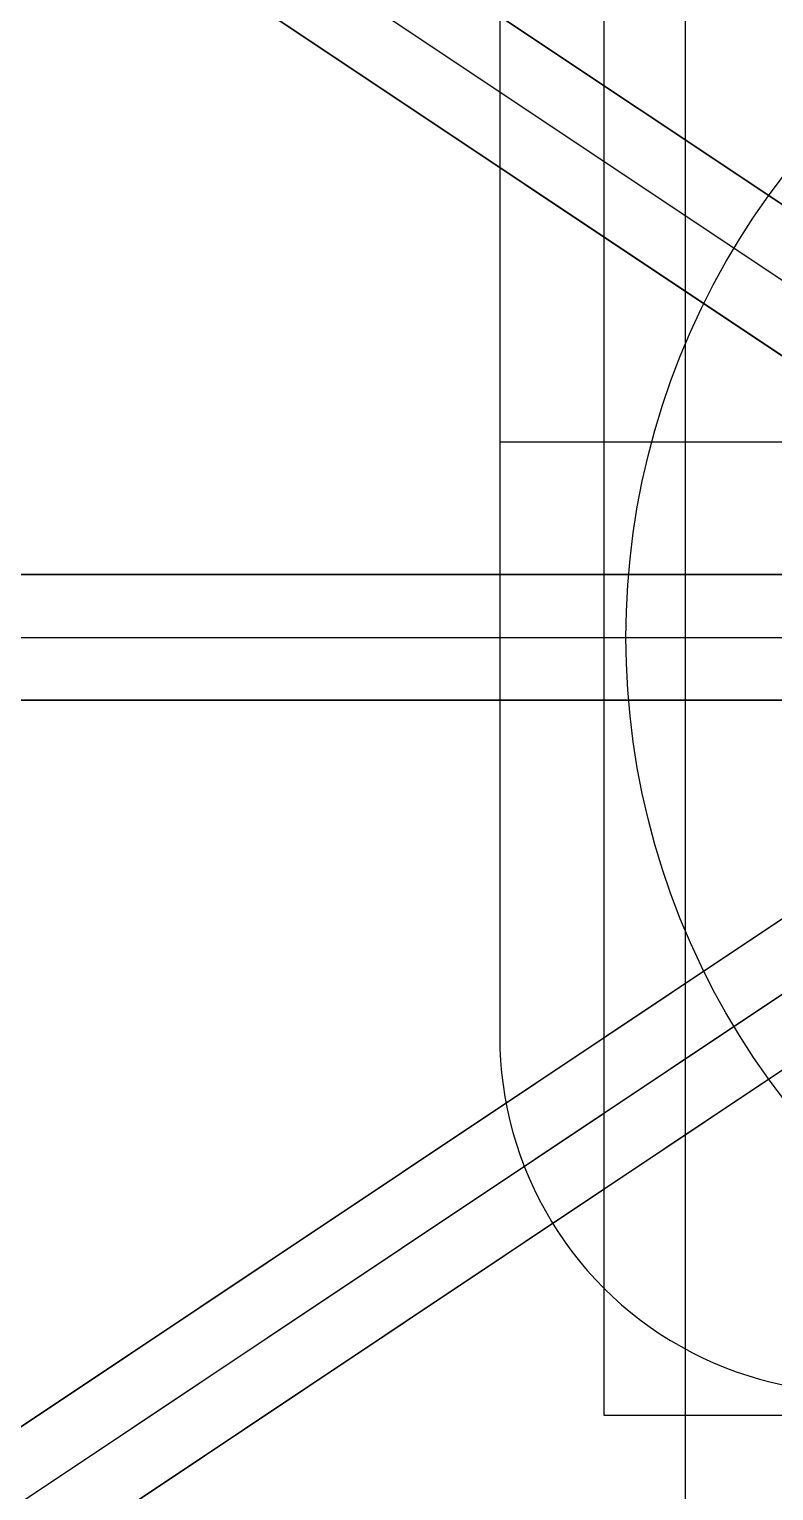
# Model space of a CAD drawing. Header units: millimetres. Extents: x 420 to 781, y -50 to 250.
# Drawn here: x 548.8 to 578.4, y 66.1 to 124.2 of the extents above; entities that cross this region are included whole.
import ezdxf

# ---------------------------------------------------------------- set-up
doc = ezdxf.new("R2010")
doc.units = ezdxf.units.MM
doc.header["$MEASUREMENT"] = 0
doc.layers.add('Default', color=178, linetype='Continuous', true_color=0x000000)

msp = doc.modelspace()

# ---------------------------------------------------------------- linework, layer by layer
at = {"layer": 'Default'}
for p, q in [((448.613, 2.08, 92), (748.613, 202.08, 92)), ((448.613, 2.08), (748.613, 202.08)), ((448.613, 2.08, -80), (748.613, 202.08, -80)), ((751.387, 2.08), (451.387, 202.08)), ((451.387, 202.08), (751.387, 2.08)), ((451.387, 202.08, -80), (751.387, 2.08, -80)), ((450, 200), (750, 0)), ((750, 200, 92), (450, 0, 92)), ((450, 200, 92), (750, 0, 92)), ((574.871, 0, 358.8), (574.871, 200, 358.8)), ((574.871, 0, 354.8), (574.871, 200, 354.8)), ((574.871, 0, 454.8), (574.871, 200, 454.8)), ((574.871, 0, 450.8), (574.871, 200, 450.8)), ((448.613, 197.92), (748.613, -2.08)), ((748.613, -2.08), (448.613, 197.92)), ((748.613, -2.08, -80), (448.613, 197.92, -80)), ((751.387, 197.92, 92), (451.387, -2.08, 92)), ((751.387, 197.92), (451.387, -2.08)), ((751.387, 197.92, -80), (451.387, -2.08, -80)), ((737.993, 195, 92), (452.993, 5, 92)), ((737.993, 195, 172), (452.993, 5, 172)), ((737.993, 195, 132), (452.993, 5, 132)), ((452.993, 195, 92), (737.993, 5, 92)), ((452.993, 195, 172), (737.993, 5, 172)), ((452.993, 195, 132), (737.993, 5, 132)), ((742.5, 195, 172), (457.5, 5, 172)), ((457.5, 195, 172), (742.5, 5, 172)), ((462.007, 5, 92), (747.007, 195, 92)), ((462.007, 5, 172), (747.007, 195, 172)), ((462.007, 5, 132), (747.007, 195, 132)), ((747.007, 5, 92), (462.007, 195, 92)), ((747.007, 5, 172), (462.007, 195, 172)), ((747.007, 5, 132), (462.007, 195, 132)), ((571.621, 141.358, 172), (571.621, 69.089, 172)), ((567.479, 131.358, 172), (567.479, 84.142, 172)), ((567.479, 131.358, 179.8), (567.479, 84.142, 179.8)), ((567.479, 131.358, 175.9), (567.479, 84.142, 175.9)), ((578.168, 117.549, 204.8), (578.792, 118.383, 204.8)), ((578.168, 117.549, 179.8), (578.792, 118.383, 179.8)), ((578.168, 117.549, 172), (578.792, 118.383, 172)), ((577.574, 116.694, 204.8), (578.168, 117.549, 204.8)), ((577.574, 116.694, 179.8), (578.168, 117.549, 179.8)), ((577.574, 116.694, 172), (578.168, 117.549, 172)), ((577.01, 115.819, 204.8), (577.574, 116.694, 204.8)), ((577.01, 115.819, 179.8), (577.574, 116.694, 179.8)), ((577.01, 115.819, 172), (577.574, 116.694, 172)), ((576.476, 114.925, 204.8), (577.01, 115.819, 204.8)), ((576.476, 114.925, 179.8), (577.01, 115.819, 179.8)), ((576.476, 114.925, 172), (577.01, 115.819, 172)), ((575.974, 114.013, 204.8), (576.476, 114.925, 204.8)), ((575.974, 114.013, 179.8), (576.476, 114.925, 179.8)), ((575.974, 114.013, 172), (576.476, 114.925, 172)), ((575.503, 113.083, 204.8), (575.974, 114.013, 204.8)), ((575.503, 113.083, 179.8), (575.974, 114.013, 179.8)), ((575.503, 113.083, 172), (575.974, 114.013, 172)), ((575.065, 112.139, 204.8), (575.503, 113.083, 204.8)), ((575.065, 112.139, 179.8), (575.503, 113.083, 179.8)), ((575.065, 112.139, 172), (575.503, 113.083, 172)), ((574.661, 111.179, 204.8), (575.065, 112.139, 204.8)), ((574.661, 111.179, 179.8), (575.065, 112.139, 179.8)), ((574.661, 111.179, 172), (575.065, 112.139, 172)), ((574.289, 110.206, 204.8), (574.661, 111.179, 204.8)), ((574.289, 110.206, 179.8), (574.661, 111.179, 179.8)), ((574.289, 110.206, 172), (574.661, 111.179, 172)), ((573.952, 109.221, 204.8), (574.289, 110.206, 204.8)), ((573.952, 109.221, 179.8), (574.289, 110.206, 179.8)), ((573.952, 109.221, 172), (574.289, 110.206, 172)), ((573.649, 108.225, 204.8), (573.952, 109.221, 204.8)), ((573.649, 108.225, 179.8), (573.952, 109.221, 179.8)), ((573.649, 108.225, 172), (573.952, 109.221, 172)), ((573.381, 107.218, 204.8), (573.649, 108.225, 204.8)), ((573.381, 107.218, 179.8), (573.649, 108.225, 179.8)), ((573.381, 107.218, 172), (573.649, 108.225, 172)), ((655.079, 107.75, 172), (567.479, 107.75, 172)), ((655.079, 107.75, 179.8), (567.479, 107.75, 179.8)), ((567.479, 107.75, 172), (567.479, 107.75, 179.8)), ((573.148, 106.203, 204.8), (573.381, 107.218, 204.8)), ((573.148, 106.203, 179.8), (573.381, 107.218, 179.8)), ((573.148, 106.203, 172), (573.381, 107.218, 172)), ((572.951, 105.181, 204.8), (573.148, 106.203, 204.8)), ((572.951, 105.181, 179.8), (573.148, 106.203, 179.8)), ((572.951, 105.181, 172), (573.148, 106.203, 172)), ((572.789, 104.152, 204.8), (572.951, 105.181, 204.8)), ((572.789, 104.152, 179.8), (572.951, 105.181, 179.8)), ((572.789, 104.152, 172), (572.951, 105.181, 172)), ((572.663, 103.119, 204.8), (572.789, 104.152, 204.8)), ((572.663, 103.119, 179.8), (572.789, 104.152, 179.8)), ((572.663, 103.119, 172), (572.789, 104.152, 172)), ((572.572, 102.081, 204.8), (572.663, 103.119, 204.8)), ((572.572, 102.081, 179.8), (572.663, 103.119, 179.8)), ((572.572, 102.081, 172), (572.663, 103.119, 172)), ((750, 102.5, -80), (450, 102.5, -80)), ((750, 102.5), (450, 102.5)), ((750, 102.5, 92), (450, 102.5, 92)), ((750, 102.5, 172), (450, 102.5, 172)), ((450, 102.5, 92), (750, 102.5, 92)), ((572.518, 101.041, 204.8), (572.572, 102.081, 204.8)), ((572.518, 101.041, 179.8), (572.572, 102.081, 179.8)), ((572.518, 101.041, 172), (572.572, 102.081, 172)), ((572.5, 100, 204.8), (572.518, 101.041, 204.8)), ((572.5, 100, 179.8), (572.518, 101.041, 179.8)), ((572.5, 100, 172), (572.518, 101.041, 172)), ((450, 100, 88), (750, 100, 88)), ((450, 100, 92), (750, 100, 92)), ((450, 100), (750, 100)), ((450, 100), (750, 100)), ((450, 100, 4), (750, 100, 4)), ((572.518, 98.959, 204.8), (572.5, 100, 204.8)), ((572.5, 100, 204.8), (572.5, 100, 179.8)), ((572.518, 98.959, 179.8), (572.5, 100, 179.8)), ((572.518, 98.959, 172), (572.5, 100, 172)), ((572.572, 97.919, 204.8), (572.518, 98.959, 204.8)), ((572.572, 97.919, 179.8), (572.518, 98.959, 179.8)), ((572.572, 97.919, 172), (572.518, 98.959, 172)), ((572.663, 96.881, 204.8), (572.572, 97.919, 204.8)), ((572.663, 96.881, 179.8), (572.572, 97.919, 179.8)), ((572.663, 96.881, 172), (572.572, 97.919, 172)), ((450, 97.5, -80), (750, 97.5, -80)), ((450, 97.5), (750, 97.5)), ((450, 97.5, 92), (750, 97.5, 92)), ((450, 97.5, 172), (750, 97.5, 172)), ((750, 97.5, 92), (450, 97.5, 92)), ((572.789, 95.848, 204.8), (572.663, 96.881, 204.8)), ((572.789, 95.848, 179.8), (572.663, 96.881, 179.8)), ((572.789, 95.848, 172), (572.663, 96.881, 172)), ((572.951, 94.819, 204.8), (572.789, 95.848, 204.8)), ((572.951, 94.819, 179.8), (572.789, 95.848, 179.8)), ((572.951, 94.819, 172), (572.789, 95.848, 172)), ((573.148, 93.797, 204.8), (572.951, 94.819, 204.8)), ((573.148, 93.797, 179.8), (572.951, 94.819, 179.8)), ((573.148, 93.797, 172), (572.951, 94.819, 172)), ((573.381, 92.782, 204.8), (573.148, 93.797, 204.8)), ((573.381, 92.782, 179.8), (573.148, 93.797, 179.8)), ((573.381, 92.782, 172), (573.148, 93.797, 172)), ((573.649, 91.775, 204.8), (573.381, 92.782, 204.8)), ((573.649, 91.775, 179.8), (573.381, 92.782, 179.8)), ((573.649, 91.775, 172), (573.381, 92.782, 172)), ((573.952, 90.779, 204.8), (573.649, 91.775, 204.8)), ((573.952, 90.779, 179.8), (573.649, 91.775, 179.8)), ((573.952, 90.779, 172), (573.649, 91.775, 172)), ((574.289, 89.794, 204.8), (573.952, 90.779, 204.8)), ((574.289, 89.794, 179.8), (573.952, 90.779, 179.8)), ((574.289, 89.794, 172), (573.952, 90.779, 172)), ((574.661, 88.821, 204.8), (574.289, 89.794, 204.8)), ((574.661, 88.821, 179.8), (574.289, 89.794, 179.8)), ((574.661, 88.821, 172), (574.289, 89.794, 172)), ((575.065, 87.861, 204.8), (574.661, 88.821, 204.8)), ((575.065, 87.861, 179.8), (574.661, 88.821, 179.8)), ((575.065, 87.861, 172), (574.661, 88.821, 172)), ((575.503, 86.917, 204.8), (575.065, 87.861, 204.8)), ((575.503, 86.917, 179.8), (575.065, 87.861, 179.8)), ((575.503, 86.917, 172), (575.065, 87.861, 172)), ((575.974, 85.987, 204.8), (575.503, 86.917, 204.8)), ((575.974, 85.987, 179.8), (575.503, 86.917, 179.8)), ((575.974, 85.987, 172), (575.503, 86.917, 172)), ((576.476, 85.075, 204.8), (575.974, 85.987, 204.8)), ((576.476, 85.075, 179.8), (575.974, 85.987, 179.8)), ((576.476, 85.075, 172), (575.974, 85.987, 172)), ((577.01, 84.181, 204.8), (576.476, 85.075, 204.8)), ((577.01, 84.181, 179.8), (576.476, 85.075, 179.8)), ((577.01, 84.181, 172), (576.476, 85.075, 172)), ((567.479, 84.142, 179.8), (567.479, 84.142, 172)), ((567.479, 84.142, 172), (567.488, 83.659, 172)), ((567.479, 84.142, 179.8), (567.488, 83.659, 179.8)), ((567.479, 84.142, 175.9), (567.488, 83.659, 175.9)), ((567.488, 83.659, 172), (567.512, 83.177, 172)), ((567.488, 83.659, 179.8), (567.512, 83.177, 179.8)), ((567.488, 83.659, 175.9), (567.512, 83.177, 175.9)), ((577.574, 83.306, 204.8), (577.01, 84.181, 204.8)), ((577.574, 83.306, 179.8), (577.01, 84.181, 179.8)), ((577.574, 83.306, 172), (577.01, 84.181, 172)), ((567.512, 83.177, 172), (567.553, 82.696, 172)), ((567.512, 83.177, 179.8), (567.553, 82.696, 179.8)), ((567.512, 83.177, 175.9), (567.553, 82.696, 175.9)), ((578.168, 82.451, 204.8), (577.574, 83.306, 204.8)), ((578.168, 82.451, 179.8), (577.574, 83.306, 179.8)), ((578.168, 82.451, 172), (577.574, 83.306, 172)), ((567.553, 82.696, 172), (567.611, 82.216, 172)), ((567.553, 82.696, 179.8), (567.611, 82.216, 179.8)), ((567.553, 82.696, 175.9), (567.611, 82.216, 175.9)), ((567.611, 82.216, 172), (567.685, 81.739, 172)), ((567.611, 82.216, 179.8), (567.685, 81.739, 179.8)), ((567.611, 82.216, 175.9), (567.685, 81.739, 175.9)), ((578.792, 81.617, 204.8), (578.168, 82.451, 204.8)), ((578.792, 81.617, 179.8), (578.168, 82.451, 179.8)), ((578.792, 81.617, 172), (578.168, 82.451, 172)), ((567.685, 81.739, 172), (567.775, 81.265, 172)), ((567.685, 81.739, 179.8), (567.775, 81.265, 179.8)), ((567.685, 81.739, 175.9), (567.775, 81.265, 175.9)), ((567.775, 81.265, 172), (567.881, 80.794, 172)), ((567.775, 81.265, 179.8), (567.881, 80.794, 179.8)), ((567.775, 81.265, 175.9), (567.881, 80.794, 175.9)), ((567.881, 80.794, 172), (568.004, 80.327, 172)), ((567.881, 80.794, 179.8), (568.004, 80.327, 179.8)), ((567.881, 80.794, 175.9), (568.004, 80.327, 175.9)), ((568.004, 80.327, 172), (568.142, 79.864, 172)), ((568.004, 80.327, 179.8), (568.142, 79.864, 179.8)), ((568.004, 80.327, 175.9), (568.142, 79.864, 175.9)), ((568.142, 79.864, 172), (568.296, 79.406, 172)), ((568.142, 79.864, 179.8), (568.296, 79.406, 179.8)), ((568.142, 79.864, 175.9), (568.296, 79.406, 175.9)), ((568.296, 79.406, 172), (568.465, 78.954, 172)), ((568.296, 79.406, 179.8), (568.465, 78.954, 179.8)), ((568.296, 79.406, 175.9), (568.465, 78.954, 175.9)), ((568.465, 78.954, 172), (568.65, 78.508, 172)), ((568.465, 78.954, 179.8), (568.65, 78.508, 179.8)), ((568.465, 78.954, 175.9), (568.65, 78.508, 175.9)), ((568.65, 78.508, 172), (568.85, 78.068, 172)), ((568.65, 78.508, 179.8), (568.85, 78.068, 179.8)), ((568.65, 78.508, 175.9), (568.85, 78.068, 175.9)), ((568.85, 78.068, 172), (569.065, 77.636, 172)), ((568.85, 78.068, 179.8), (569.065, 77.636, 179.8)), ((568.85, 78.068, 175.9), (569.065, 77.636, 175.9)), ((569.065, 77.636, 172), (569.294, 77.211, 172)), ((569.065, 77.636, 179.8), (569.294, 77.211, 179.8)), ((569.065, 77.636, 175.9), (569.294, 77.211, 175.9)), ((569.294, 77.211, 172), (569.538, 76.794, 172)), ((569.294, 77.211, 179.8), (569.538, 76.794, 179.8)), ((569.294, 77.211, 175.9), (569.538, 76.794, 175.9)), ((569.538, 76.794, 172), (569.796, 76.386, 172)), ((569.538, 76.794, 179.8), (569.796, 76.386, 179.8)), ((569.538, 76.794, 175.9), (569.796, 76.386, 175.9)), ((569.796, 76.386, 172), (570.068, 75.987, 172)), ((569.796, 76.386, 179.8), (570.068, 75.987, 179.8)), ((569.796, 76.386, 175.9), (570.068, 75.987, 175.9)), ((570.068, 75.987, 172), (570.353, 75.597, 172)), ((570.068, 75.987, 179.8), (570.353, 75.597, 179.8)), ((570.068, 75.987, 175.9), (570.353, 75.597, 175.9)), ((570.353, 75.597, 172), (570.651, 75.217, 172)), ((570.353, 75.597, 179.8), (570.651, 75.217, 179.8)), ((570.353, 75.597, 175.9), (570.651, 75.217, 175.9)), ((570.651, 75.217, 172), (570.962, 74.848, 172)), ((570.651, 75.217, 179.8), (570.962, 74.848, 179.8)), ((570.651, 75.217, 175.9), (570.962, 74.848, 175.9)), ((570.962, 74.848, 172), (571.286, 74.489, 172)), ((570.962, 74.848, 179.8), (571.286, 74.489, 179.8)), ((570.962, 74.848, 175.9), (571.286, 74.489, 175.9)), ((571.286, 74.489, 172), (571.621, 74.142, 172)), ((571.286, 74.489, 179.8), (571.621, 74.142, 179.8)), ((571.286, 74.489, 175.9), (571.621, 74.142, 175.9)), ((571.621, 74.142, 172), (571.969, 73.807, 172)), ((571.621, 74.142, 179.8), (571.969, 73.807, 179.8)), ((571.621, 74.142, 179.8), (571.621, 74.142, 172)), ((571.621, 74.142, 175.9), (571.969, 73.807, 175.9)), ((571.969, 73.807, 172), (572.327, 73.483, 172)), ((571.969, 73.807, 179.8), (572.327, 73.483, 179.8)), ((571.969, 73.807, 175.9), (572.327, 73.483, 175.9)), ((572.327, 73.483, 172), (572.697, 73.172, 172)), ((572.327, 73.483, 179.8), (572.697, 73.172, 179.8)), ((572.327, 73.483, 175.9), (572.697, 73.172, 175.9)), ((572.697, 73.172, 172), (573.076, 72.874, 172)), ((572.697, 73.172, 179.8), (573.076, 72.874, 179.8)), ((572.697, 73.172, 175.9), (573.076, 72.874, 175.9)), ((573.076, 72.874, 172), (573.466, 72.588, 172)), ((573.076, 72.874, 179.8), (573.466, 72.588, 179.8)), ((573.076, 72.874, 175.9), (573.466, 72.588, 175.9)), ((573.466, 72.588, 172), (573.865, 72.317, 172)), ((573.466, 72.588, 179.8), (573.865, 72.317, 179.8)), ((573.466, 72.588, 175.9), (573.865, 72.317, 175.9)), ((573.865, 72.317, 172), (574.273, 72.059, 172)), ((573.865, 72.317, 179.8), (574.273, 72.059, 179.8)), ((573.865, 72.317, 175.9), (574.273, 72.059, 175.9)), ((574.273, 72.059, 172), (574.69, 71.815, 172)), ((574.273, 72.059, 179.8), (574.69, 71.815, 179.8)), ((574.273, 72.059, 175.9), (574.69, 71.815, 175.9)), ((574.69, 71.815, 172), (575.115, 71.586, 172)), ((574.69, 71.815, 179.8), (575.115, 71.586, 179.8)), ((574.69, 71.815, 175.9), (575.115, 71.586, 175.9)), ((575.115, 71.586, 172), (575.548, 71.371, 172)), ((575.115, 71.586, 179.8), (575.548, 71.371, 179.8)), ((575.115, 71.586, 175.9), (575.548, 71.371, 175.9)), ((575.548, 71.371, 172), (575.987, 71.171, 172)), ((575.548, 71.371, 179.8), (575.987, 71.171, 179.8)), ((575.548, 71.371, 175.9), (575.987, 71.171, 175.9)), ((575.987, 71.171, 172), (576.433, 70.986, 172)), ((575.987, 71.171, 179.8), (576.433, 70.986, 179.8)), ((575.987, 71.171, 175.9), (576.433, 70.986, 175.9)), ((576.433, 70.986, 172), (576.886, 70.817, 172)), ((576.433, 70.986, 179.8), (576.886, 70.817, 179.8)), ((576.433, 70.986, 175.9), (576.886, 70.817, 175.9)), ((576.886, 70.817, 172), (577.343, 70.663, 172)), ((576.886, 70.817, 179.8), (577.343, 70.663, 179.8)), ((576.886, 70.817, 175.9), (577.343, 70.663, 175.9)), ((577.343, 70.663, 172), (577.806, 70.524, 172)), ((577.343, 70.663, 179.8), (577.806, 70.524, 179.8)), ((577.343, 70.663, 175.9), (577.806, 70.524, 175.9)), ((577.806, 70.524, 172), (578.273, 70.402, 172)), ((577.806, 70.524, 179.8), (578.273, 70.402, 179.8)), ((577.806, 70.524, 175.9), (578.273, 70.402, 175.9)), ((578.273, 70.402, 172), (578.744, 70.296, 172)), ((578.273, 70.402, 179.8), (578.744, 70.296, 179.8)), ((578.273, 70.402, 175.9), (578.744, 70.296, 175.9)), ((571.621, 69.089, 172), (655.99, 69.089, 172))]:
    msp.add_line(p, q, dxfattribs=at)

doc.saveas('drawing.dxf')
